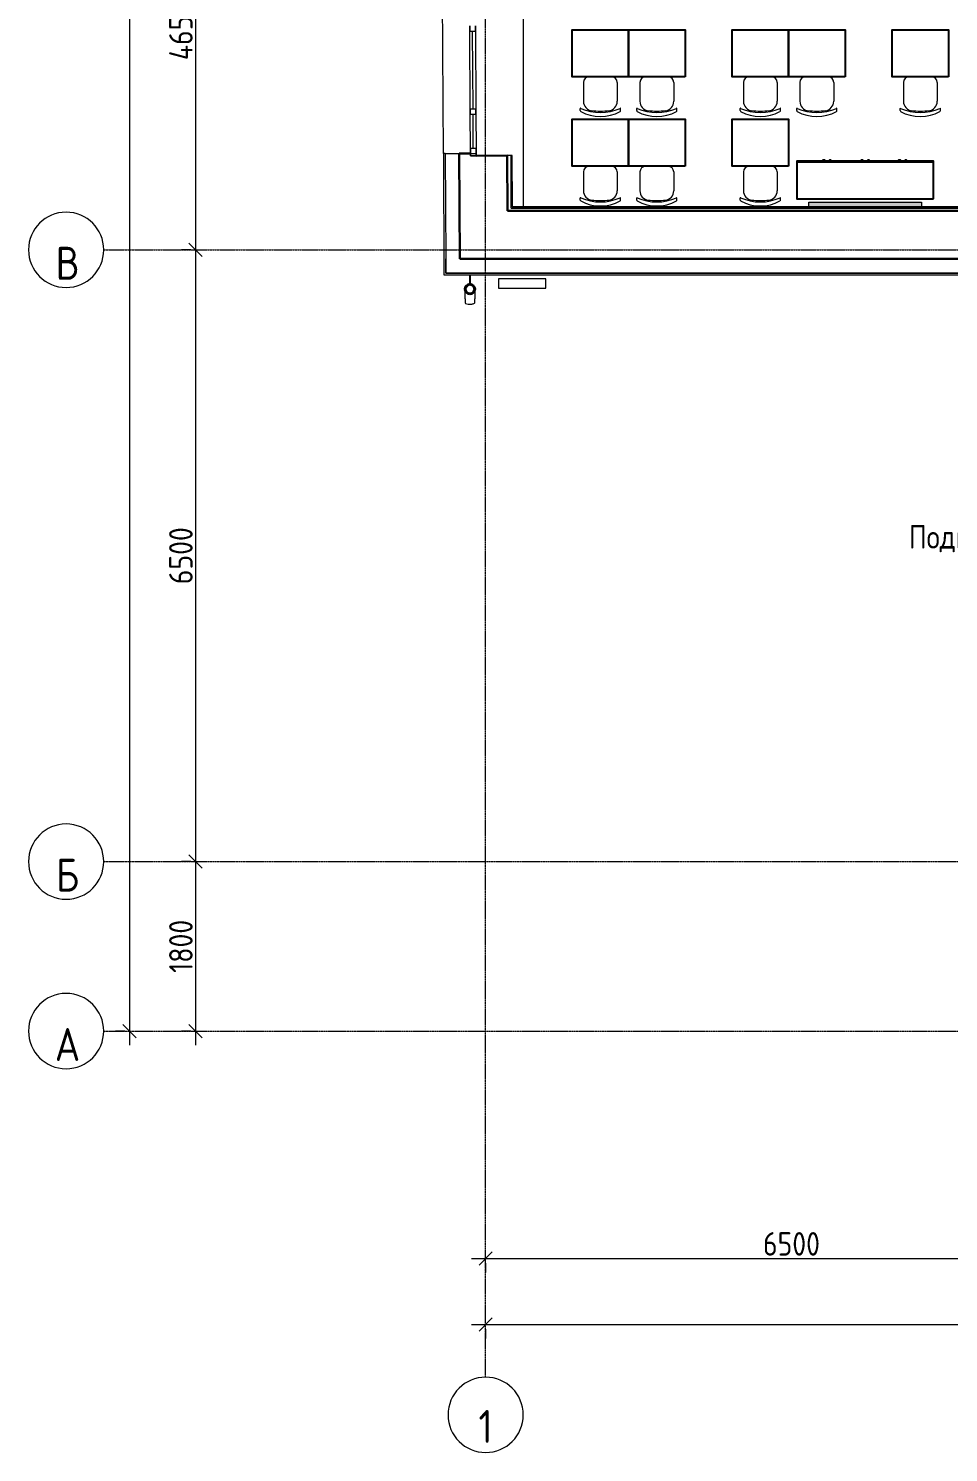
# Model space of a CAD drawing. Header units: millimetres. Extents: x -42533 to 645315, y 3457 to 82611.
# Drawn here: x 269187 to 278965, y 21993 to 37122 of the extents above; entities that cross this region are included whole.
import ezdxf
from ezdxf import colors
from ezdxf.entities.mleader import LeaderData, LeaderLine
from ezdxf.math import Vec2, Vec3

# ---------------------------------------------------------------- set-up
doc = ezdxf.new("R2010")
doc.units = ezdxf.units.MM
doc.linetypes.add('ADSK_Линия сетки', pattern=[25, 20, -2.5, 0, -2.5])
for name, color, linetype, lineweight in [('_ Окна', 7, 'Continuous', 9), ('Обобщенные модели', 7, 'Continuous', 18), ('Окна', 7, 'Continuous', 9), ('Оси', 253, 'Continuous', 9), ('Перекрытие', 7, 'Continuous', 18), ('Размеры', 7, 'Continuous', 9), ('Стены наружные', 7, 'Continuous', 18), ('Стены несущие', 7, 'Continuous', 30), ('Стены отделка', 7, 'Continuous', 30), ('Стены штриховка', 7, 'Continuous', 9), ('ТХ', 5, 'Continuous', 0), ('ТХ_КР ЗАДАНИЕ', 251, 'Continuous', 0), ('ШТРИХОВКА', 252, 'Continuous', 15)]:
    doc.layers.add(name, color=color, linetype=linetype, lineweight=lineweight)
doc.layers.add('ЭОМ_Лотки рабочие', color=5, linetype='Continuous')
doc.styles.add('GOST Common', font='GOST_Common.ttf', dxfattribs={"width": 0.9, "height": 350})
doc.styles.add('GOST Common_1', font='GOST_Common.ttf', dxfattribs={"width": 0.9, "height": 250})
doc.dimstyles.new('ADSK_Основной_2_5_мм', dxfattribs={"dimscale": 304.8, "dimtxt": 251.428749, "dimasz": 0.463911, "dimexe": 0.492126, "dimexo": 0.492126, "dimgap": 0.098425, "dimtad": 1, "dimrnd": 0.01, "dimdsep": 46, "dimtxsty": 'GOST Common_1', "dimblk1": 'OBLIQUE', "dimblk2": 'OBLIQUE', "dimsah": 1, "dimcen": 0.09, "dimdle": 0.492126, "dimazin": 2, "dimtfac": 1, "dimtdec": 4, "dimtix": 1, "dimtmove": 0, "dimatfit": 3, "dimfxl": 1, "dimtvp": 1, "dimtolj": 1, "dimtzin": 0, "dimlwd": 20, "dimlwe": 20, "dimarcsym": 2})

# ---------------------------------------------------------------- blocks, each defined once
blk = doc.blocks.new('_Oblique')
at = {"color": 0, "linetype": 'ByBlock', "lineweight": -2}
blk.add_line((-0.5, -0.5), (0.5, 0.5), dxfattribs=at)
blk = doc.blocks.new('*D1107')
at = {"layer": 'Defpoints', "color": 0, "transparency": 16777216}
for p in [(-5993, -2162), (507, -2162), (507, -2262)]:
    blk.add_point(p, dxfattribs=at)
at = {"layer": 'Размеры', "color": 0, "lineweight": 20, "transparency": 16777216}
for p, q in [((-6143, -2262), (657, -2262)), ((-5993, -2312), (-5993, -2412)), ((507, -2312), (507, -2412))]:
    blk.add_line(p, q, dxfattribs=at)
at = {"layer": 'Размеры', "color": 0, "lineweight": 20, "transparency": 16777216, "xscale": 141.4, "yscale": 141.4, "zscale": 141.4, "rotation": 180}
blk.add_blockref('_Oblique', (-5993, -2262), dxfattribs=at)
at = {"layer": 'Размеры', "color": 0, "lineweight": 20, "transparency": 16777216, "xscale": 141.4, "yscale": 141.4, "zscale": 141.4}
blk.add_blockref('_Oblique', (507, -2262), dxfattribs=at)
at = {"layer": 'Размеры', "color": 0, "lineweight": 20, "transparency": 16777216, "insert": (-2743, -2107), "char_height": 250, "width": 756.84, "attachment_point": 5, "style": 'GOST Common_1'}
blk.add_mtext('\\A1;6500', dxfattribs=at)
blk = doc.blocks.new('*D1118')
at = {"layer": 'Defpoints', "color": 0, "transparency": 16777216}
for p in [(-5993, -2862), (55857, -2862), (55857, -2962)]:
    blk.add_point(p, dxfattribs=at)
at = {"layer": 'Размеры', "color": 0, "lineweight": 20, "transparency": 16777216}
for p, q in [((-6143, -2962), (56007, -2962)), ((-5993, -3012), (-5993, -3112)), ((55857, -3012), (55857, -3112))]:
    blk.add_line(p, q, dxfattribs=at)
at = {"layer": 'Размеры', "color": 0, "lineweight": 20, "transparency": 16777216, "xscale": 141.4, "yscale": 141.4, "zscale": 141.4, "rotation": 180}
blk.add_blockref('_Oblique', (-5993, -2962), dxfattribs=at)
at = {"layer": 'Размеры', "color": 0, "lineweight": 20, "transparency": 16777216, "xscale": 141.4, "yscale": 141.4, "zscale": 141.4}
blk.add_blockref('_Oblique', (55857, -2962), dxfattribs=at)
at = {"layer": 'Размеры', "color": 0, "lineweight": 20, "transparency": 16777216, "insert": (24932, -2807), "char_height": 250, "width": 889.8, "attachment_point": 5, "style": 'GOST Common_1'}
blk.add_mtext('\\A1;61850', dxfattribs=at)
blk = doc.blocks.new('*D1119')
at = {"layer": 'Defpoints', "color": 0, "transparency": 16777216}
for p in [(-9677, 43204), (-9777, 154), (-9677, 154)]:
    blk.add_point(p, dxfattribs=at)
at = {"layer": 'Размеры', "color": 0, "lineweight": 20, "transparency": 16777216}
for p, q in [((-9777, 43354), (-9777, 4)), ((-9827, 43204), (-9927, 43204)), ((-9827, 154), (-9927, 154))]:
    blk.add_line(p, q, dxfattribs=at)
at = {"layer": 'Размеры', "color": 0, "lineweight": 20, "transparency": 16777216, "xscale": 141.4, "yscale": 141.4, "zscale": 141.4}
for p, rotation in [((-9777, 43204), 90), ((-9777, 154), 270)]:
    blk.add_blockref('_Oblique', p, dxfattribs=dict(at, rotation=rotation))
at = {"layer": 'Размеры', "color": 0, "lineweight": 20, "transparency": 16777216, "insert": (-9932, 21679), "char_height": 250, "width": 971.62, "attachment_point": 5, "rotation": 90, "style": 'GOST Common_1'}
blk.add_mtext('\\A1;43050', dxfattribs=at)
blk = doc.blocks.new('*D1123')
at = {"layer": 'Defpoints', "color": 0, "transparency": 16777216}
for p in [(-8977, 13104), (-9077, 8454), (-8977, 8454)]:
    blk.add_point(p, dxfattribs=at)
at = {"layer": 'Размеры', "color": 0, "lineweight": 20, "transparency": 16777216}
for p, q in [((-9077, 13254), (-9077, 8304)), ((-9127, 13104), (-9227, 13104)), ((-9127, 8454), (-9227, 8454))]:
    blk.add_line(p, q, dxfattribs=at)
at = {"layer": 'Размеры', "color": 0, "lineweight": 20, "transparency": 16777216, "xscale": 141.4, "yscale": 141.4, "zscale": 141.4}
for p, rotation in [((-9077, 13104), 90), ((-9077, 8454), 270)]:
    blk.add_blockref('_Oblique', p, dxfattribs=dict(at, rotation=rotation))
at = {"layer": 'Размеры', "color": 0, "lineweight": 20, "transparency": 16777216, "insert": (-9232, 10779), "char_height": 250, "width": 782.41, "attachment_point": 5, "rotation": 90, "style": 'GOST Common_1'}
blk.add_mtext('\\A1;4650', dxfattribs=at)
blk = doc.blocks.new('*D1124')
at = {"layer": 'Defpoints', "color": 0, "transparency": 16777216}
for p in [(-8977, 8454), (-9077, 1954), (-8977, 1954)]:
    blk.add_point(p, dxfattribs=at)
at = {"layer": 'Размеры', "color": 0, "lineweight": 20, "transparency": 16777216}
for p, q in [((-9077, 8604), (-9077, 1804)), ((-9127, 8454), (-9227, 8454)), ((-9127, 1954), (-9227, 1954))]:
    blk.add_line(p, q, dxfattribs=at)
at = {"layer": 'Размеры', "color": 0, "lineweight": 20, "transparency": 16777216, "xscale": 141.4, "yscale": 141.4, "zscale": 141.4}
for p, rotation in [((-9077, 8454), 90), ((-9077, 1954), 270)]:
    blk.add_blockref('_Oblique', p, dxfattribs=dict(at, rotation=rotation))
at = {"layer": 'Размеры', "color": 0, "lineweight": 20, "transparency": 16777216, "insert": (-9232, 5204), "char_height": 250, "width": 756.84, "attachment_point": 5, "rotation": 90, "style": 'GOST Common_1'}
blk.add_mtext('\\A1;6500', dxfattribs=at)
blk = doc.blocks.new('*D1125')
at = {"layer": 'Defpoints', "color": 0, "transparency": 16777216}
for p in [(-8977, 1954), (-9077, 154), (-8977, 154)]:
    blk.add_point(p, dxfattribs=at)
at = {"layer": 'Размеры', "color": 0, "lineweight": 20, "transparency": 16777216}
for p, q in [((-9077, 2104), (-9077, 4)), ((-9127, 1954), (-9227, 1954)), ((-9127, 154), (-9227, 154))]:
    blk.add_line(p, q, dxfattribs=at)
at = {"layer": 'Размеры', "color": 0, "lineweight": 20, "transparency": 16777216, "xscale": 141.4, "yscale": 141.4, "zscale": 141.4}
for p, rotation in [((-9077, 1954), 90), ((-9077, 154), 270)]:
    blk.add_blockref('_Oblique', p, dxfattribs=dict(at, rotation=rotation))
at = {"layer": 'Размеры', "color": 0, "lineweight": 20, "transparency": 16777216, "insert": (-9232, 1054), "char_height": 250, "width": 700.59, "attachment_point": 5, "rotation": 90, "style": 'GOST Common_1'}
blk.add_mtext('\\A1;1800', dxfattribs=at)
blk = doc.blocks.new('Стул ученич штабелир №5-7')
at = {"color": 0, "linetype": 'ByBlock', "lineweight": -2}
for p, q in [((-120, 0), (120, 0)), ((-120, 0), (120, 0)), ((-180, -60), (-180, -260)), ((-180, -60), (-180, -260)), ((180, -60), (180, -260)), ((180, -60), (180, -260)), ((-213, -359), (-213, -337)), ((-213, -359), (-213, -337)), ((214, -359), (214, -337)), ((214, -359), (214, -337))]:
    blk.add_line(p, q, dxfattribs=at)
for centre, radius, start, end in [((-120, -60), 60, 90, 180), ((-120, -60), 60, 90, 180), ((120, -60), 60, 0, 90), ((120, -60), 60, 0, 90), ((-80, -260), 100, 180, 264.2584), ((-80, -260), 100, 180, 264.2584), ((80, -260), 100, 275.7416, 0), ((80, -260), 100, 275.7416, 0), ((-210, -337), 3, 63.8978, 180), ((-210, -337), 3, 63.8978, 180), ((-203, -359), 10, 180, 238.0683), ((-203, -359), 10, 180, 238.0683), ((0, 142), 521, 246.3195, 293.6805), ((0, 142), 521, 246.3195, 293.6805), ((0, 9), 431, 240.9917, 299.0083), ((0, 9), 431, 240.9917, 299.0083), ((0, 436), 800, 263.247, 276.753), ((0, 436), 800, 263.247, 276.753), ((211, -337), 3, 0, 116.1022), ((211, -337), 3, 0, 116.1022), ((204, -359), 10, 301.9317, 0), ((204, -359), 10, 301.9317, 0)]:
    blk.add_arc(centre, radius, start, end, dxfattribs=at)
blk = doc.blocks.new('_Dot')
at = {"color": 0, "linetype": 'ByBlock', "lineweight": -2}
blk.add_line((-0.5, 0), (-1, 0), dxfattribs=at)
at = {"color": 0, "linetype": 'ByBlock', "const_width": 0.5}
blk.add_lwpolyline([(-0.25, 0, 1), (0.25, 0, 1)], format="xyb", close=True, dxfattribs=at)
blk = doc.blocks.new('ТХ 3 этаж')
at = {"lineweight": 0}
h = blk.add_hatch(color=8, dxfattribs=at)
h.dxf.hatch_style = 1
h.paths.add_polyline_path([(4451, 8791), (4451, 8841), (5651, 8841), (5651, 8791)])
at = {"color": 8, "linetype": 'Continuous'}
blk.add_line((5776, 9266), (4326, 9266), dxfattribs=at)
at = {"color": 8}
for points in [[(2537, 10173), (1937, 10173), (1937, 10673), (2537, 10673)], [(3137, 10173), (2537, 10173), (2537, 10673), (3137, 10673)], [(4237, 10173), (3637, 10173), (3637, 10673), (4237, 10673)], [(4837, 10173), (4237, 10173), (4237, 10673), (4837, 10673)], [(5937, 10173), (5337, 10173), (5337, 10673), (5937, 10673)], [(2537, 9223), (1937, 9223), (1937, 9723), (2537, 9723)], [(3137, 9223), (2537, 9223), (2537, 9723), (3137, 9723)], [(4237, 9223), (3637, 9223), (3637, 9723), (4237, 9723)]]:
    blk.add_lwpolyline(points, close=True, dxfattribs=at)
at = {"color": 8, "linetype": 'Continuous'}
for points in [[(5776, 8878), (5776, 9278), (4326, 9278), (4326, 8878)], [(4603, 9278), (4621, 9278), (4621, 9288), (4603, 9288)], [(4671, 9278), (4688, 9278), (4688, 9288), (4671, 9288)], [(5010, 9278), (5028, 9278), (5028, 9288), (5010, 9288)], [(5078, 9278), (5095, 9278), (5095, 9288), (5078, 9288)], [(5407, 9278), (5425, 9278), (5425, 9288), (5407, 9288)], [(5475, 9278), (5492, 9278), (5492, 9288), (5475, 9288)]]:
    blk.add_lwpolyline(points, close=True, dxfattribs=at)
at = {"color": 8, "lineweight": 0}
blk.add_lwpolyline([(4451, 8791), (4451, 8841), (5651, 8841), (5651, 8791), (4451, 8791)], dxfattribs=at)
at = {"layer": 'ТХ', "color": 8, "lineweight": 0}
for p in [(2237, 10173), (2837, 10173), (3937, 10173), (4537, 10173), (5637, 10173), (2237, 9223), (2837, 9223), (3937, 9223)]:
    blk.add_blockref('Стул ученич штабелир №5-7', p, dxfattribs=at)
at = {"layer": 'ТХ_КР ЗАДАНИЕ', "color": 8, "lineweight": 0}
ml = blk.add_multileader_mtext('Standard', dxfattribs=at)
ml.set_content('Подиум', color=8, style='GOST Common_1')
ml.set_leader_properties()
ml.set_arrow_properties(name='DOT')
ml.build(insert=Vec2(0, 0))
ml.multileader.update_dxf_attribs({"dogleg_length": 100, "arrow_head_size": 100})
ctx = ml.context
ctx.base_point, ctx.char_height, ctx.arrow_head_size, ctx.landing_gap_size, ctx.plane_origin = Vec3(5573, 5249), 250, 100, 0.09, Vec3(16059, 5234)
ctx.text_align_type = 2
notes = []
notes.append((ctx, [(0, (1, 1, 0), (6618, 5249), (-1, 0), 100, [(3, [(8417, 4093)], 0, [])])]))
ctx.mtext.insert, ctx.mtext.alignment, ctx.mtext.flow_direction = Vec3(6518, 5411), 3, 5
for ctx, leaders in notes:
    for number, flags, end, landing, length, lines in leaders:
        leader = LeaderData()
        leader.index, (leader.has_last_leader_line, leader.has_dogleg_vector, leader.attachment_direction) = number, flags
        leader.last_leader_point, leader.dogleg_vector, leader.dogleg_length = Vec3(end), Vec3(landing), length
        for number, points, colour, breaks in lines:
            line = LeaderLine()
            line.index, line.vertices, line.color, line.breaks = number, Vec3.list(points), colors.encode_raw_color(colour), breaks
            leader.lines.append(line)
        ctx.leaders.append(leader)
blk = doc.blocks.new('План 3 этажа')
at = {"layer": '_ Окна', "color": 8, "lineweight": 18}
for p, q in [((-6161.712, 10772.858), (-6162.078, 10832.857)), ((-6101.714, 10773.224), (-6161.712, 10772.858)), ((-6102.079, 10833.222), (-6101.714, 10773.224)), ((-6156.718, 9952.873), (-6096.72, 9953.239)), ((-6156.353, 9892.874), (-6156.718, 9952.873)), ((-6096.354, 9893.24), (-6156.353, 9892.874)), ((-6096.72, 9953.239), (-6096.354, 9893.24)), ((-6154.16, 9532.881), (-6094.162, 9533.247)), ((-6153.673, 9452.883), (-6154.16, 9532.881)), ((-6094.162, 9533.247), (-6093.674, 9453.248)), ((-6093.674, 9453.248), (-6153.673, 9452.883))]:
    blk.add_line(p, q, dxfattribs=at)
at = {"layer": '_ Окна', "color": 8}
for p, q in [((-6126.719, 9953.056), (-6131.713, 10773.041)), ((-6124.161, 9533.064), (-6126.354, 9893.057)), ((-6093.796, 9473.248), (-6153.795, 9472.882))]:
    blk.add_line(p, q, dxfattribs=at)
at = {"layer": 'Обобщенные модели', "color": 8}
for p, q in [((-6164.454, 8187.492), (-6164.454, 8088.351)), ((-6154.454, 8088.351), (-6154.454, 8187.492)), ((-6209.454, 7933.844), (-6209.454, 7891.34)), ((-6109.454, 7891.34), (-6109.454, 7933.844))]:
    blk.add_line(p, q, dxfattribs=at)
at = {"layer": 'Обобщенные модели', "color": 8, "flags": 128}
for points in [[(-6209.454, 7933.844), (-6209.454, 7939.512), (-6209.454, 7945.097), (-6209.454, 7950.589), (-6209.454, 7955.98), (-6209.454, 7961.262), (-6209.454, 7966.426), (-6209.454, 7971.464), (-6209.454, 7976.367), (-6209.454, 7981.128), (-6209.454, 7985.739), (-6209.454, 7990.193), (-6209.454, 7994.483), (-6209.454, 7998.602), (-6209.454, 8002.542), (-6209.454, 8006.299), (-6209.454, 8009.866), (-6209.454, 8013.237), (-6209.454, 8016.407), (-6209.454, 8019.37), (-6209.454, 8022.123), (-6209.454, 8024.475)], [(-6109.454, 8024.475), (-6109.454, 8023.205), (-6109.454, 8020.541), (-6109.454, 8017.665), (-6109.454, 8014.58), (-6109.454, 8011.292), (-6109.454, 8007.806), (-6109.454, 8004.128), (-6109.454, 8000.263), (-6109.454, 7996.217), (-6109.454, 7991.998), (-6109.454, 7987.611), (-6109.454, 7983.064), (-6109.454, 7978.365), (-6109.454, 7973.52), (-6109.454, 7968.537), (-6109.454, 7963.425), (-6109.454, 7958.191), (-6109.454, 7952.844), (-6109.454, 7947.393), (-6109.454, 7941.845), (-6109.454, 7936.211), (-6109.454, 7933.844)]]:
    blk.add_lwpolyline(points, dxfattribs=at)
at = {"layer": 'Обобщенные модели', "color": 8}
for start, end in [(90, 270), (270, 90)]:
    blk.add_arc((-6159.454, 8037.492), 52, start, end, dxfattribs=at)
at = {"layer": 'Обобщенные модели', "color": 8, "lineweight": 40}
for start, end in [(90, 270), (270, 90)]:
    blk.add_arc((-6159.454, 8037.492), 50, start, end, dxfattribs=at)
at = {"layer": 'Обобщенные модели', "color": 8}
for start_param, end_param in [(3.141592654, 4.71238898), (4.71238898, 6.283185307)]:
    blk.add_ellipse((-6159.454, 7891.34), major_axis=(50, 0), ratio=0.309016994, start_param=start_param, end_param=end_param, dxfattribs=at)
at = {"layer": 'Окна', "color": 8}
for p, q in [((-6162.078, 10832.857), (-6161.712, 10772.858)), ((-6156.718, 9952.873), (-6161.712, 10772.858)), ((-6101.714, 10773.224), (-6102.079, 10833.222)), ((-6101.714, 10773.224), (-6096.72, 9953.239)), ((-6156.718, 9952.873), (-6156.353, 9892.874)), ((-6154.16, 9532.881), (-6156.353, 9892.874)), ((-6096.354, 9893.24), (-6096.72, 9953.239)), ((-6096.354, 9893.24), (-6094.162, 9533.247)), ((-6154.16, 9532.881), (-6153.673, 9452.883)), ((-6093.674, 9453.248), (-6094.162, 9533.247)), ((-6153.673, 9452.883), (-6093.674, 9453.248))]:
    blk.add_line(p, q, dxfattribs=at)
at = {"layer": 'Оси', "color": 8, "linetype": 'ADSK_Линия сетки'}
for p, q in [((-5993.092, -3523.688), (-5993.092, 44268.966)), ((-10051.774, 8453.902), (56512.196, 8453.902)), ((-10051.774, 1953.902), (51155.436, 1953.902)), ((-10051.774, 153.902), (51155.436, 153.902))]:
    blk.add_line(p, q, dxfattribs=at)
at = {"layer": 'Оси', "color": 8, "lineweight": 20}
for centre, start, end in [((-10451.774, 8453.902), 90, 270), ((-10451.774, 8453.902), 270, 90), ((-10451.774, 1953.902), 90, 270), ((-10451.774, 1953.902), 270, 90), ((-10451.774, 153.902), 90, 270), ((-10451.774, 153.902), 270, 90), ((-5993.092, -3923.688), 360, 180), ((-5993.092, -3923.688), 180, 360)]:
    blk.add_arc(centre, 400, start, end, dxfattribs=at)
at = {"layer": 'Перекрытие', "color": 8}
for p, q in [((-5590.44, 8909.492), (-5590.44, 11264.695)), ((-6093.719, 9460.544), (-5725.575, 9460.544)), ((-5725.575, 9460.544), (-5725.575, 9455.49))]:
    blk.add_line(p, q, dxfattribs=at)
at = {"layer": 'Стены наружные', "color": 8}
blk.add_line((-6442.597, 9478.4), (-6451.649, 11242.111), dxfattribs=at)
at = {"layer": 'Стены несущие', "color": 8}
for p, q in [((-6153.826, 9477.882), (-6273.823, 9477.151)), ((-6267.004, 8357.492), (-6273.823, 9477.151)), ((-5763.68, 9455.258), (-6093.674, 9453.248)), ((-5763.68, 9455.258), (-5760.101, 8867.492)), ((637.837, 8867.492), (-5760.101, 8867.492)), ((-6267.004, 8357.492), (130.257, 8357.492))]:
    blk.add_line(p, q, dxfattribs=at)
at = {"layer": 'Стены отделка', "color": 8, "lineweight": 9}
for p, q in [((-6422.597, 9478.503), (-6442.597, 9478.4)), ((-6442.597, 9478.4), (-6435.972, 8187.492)), ((-6423.821, 9476.238), (-6273.823, 9477.151)), ((-6422.586, 9476.245), (-6422.597, 9478.503)), ((-5711.681, 9455.575), (-5763.68, 9455.258)), ((-5708.356, 8909.492), (-5711.681, 9455.575)), ((-5760.283, 8897.492), (-5759.453, 8897.492)), ((-5759.453, 8897.492), (-5759.453, 8867.492)), ((-5720.283, 8897.492), (-872.657, 8897.492)), ((-878.657, 8909.492), (-5708.356, 8909.492)), ((-6417.007, 8357.492), (-6416.093, 8207.492)), ((-6416.074, 8207.492), (-6416.844, 8357.492)), ((-19.745, 8357.492), (-6267.004, 8357.492)), ((-6435.972, 8187.492), (-38.936, 8187.492)), ((-6416.093, 8207.492), (-19.031, 8207.492)), ((-39.032, 8207.492), (-6416.074, 8207.492)), ((-5355.258, 8144.793), (-5855.258, 8144.793)), ((-5855.258, 8144.793), (-5855.258, 8044.793)), ((-5855.258, 8044.793), (-5355.258, 8044.793)), ((-5355.258, 8044.793), (-5355.258, 8144.793))]:
    blk.add_line(p, q, dxfattribs=at)
at = {"layer": 'Стены штриховка', "color": 8}
for p, q in [((-6423.821, 9476.238), (-6417.007, 8357.492)), ((-5720.283, 8897.492), (-5723.681, 9455.501)), ((-5710.343, 8907.492), (-5713.681, 9455.562)), ((-876.657, 8907.492), (-5710.343, 8907.492))]:
    blk.add_line(p, q, dxfattribs=at)
at = {"layer": 'ЭОМ_Лотки рабочие'}
blk.add_blockref('ТХ 3 этаж', (-7010.895, 118.542), dxfattribs=at)
at = {"layer": 'Оси', "color": 8, "char_height": 350, "attachment_point": 5, "line_spacing_factor": 1.022766, "style": 'GOST Common'}
for s, insert, width in [('\\pxqc,t0.25714,0.51429,0.77143,1.02857,1.28571,1.54286,1.8,2.05714,2.31429,2.57143,2.82857,3.08571,3.34286,3.6,3.85714,4.11429,4.37143,4.62857,4.88571,5.14286,5.4,5.65714,5.91429,6.17143,6.42857,6.68571,6.94286,7.2,7.45714,7.71429,7.97143,8.22857;{В}', (-10436.847, 8311.051), 261.9), ('\\pxqc,t0.25714,0.51429,0.77143,1.02857,1.28571,1.54286,1.8,2.05714,2.31429,2.57143,2.82857,3.08571,3.34286,3.6,3.85714,4.11429,4.37143,4.62857,4.88571,5.14286,5.4,5.65714,5.91429,6.17143,6.42857,6.68571,6.94286,7.2,7.45714,7.71429,7.97143,8.22857;{Б}', (-10436.847, 1811.051), 261.9), ('\\pxqc,t0.25714,0.51429,0.77143,1.02857,1.28571,1.54286,1.8,2.05714,2.31429,2.57143,2.82857,3.08571,3.34286,3.6,3.85714,4.11429,4.37143,4.62857,4.88571,5.14286,5.4,5.65714,5.91429,6.17143,6.42857,6.68571,6.94286,7.2,7.45714,7.71429,7.97143,8.22857;{А}', (-10436.847, 11.051), 291.6), ('\\pxqc,t0.25714,0.51429,0.77143,1.02857,1.28571,1.54286,1.8,2.05714,2.31429,2.57143,2.82857,3.08571,3.34286,3.6,3.85714,4.11429,4.37143,4.62857,4.88571,5.14286,5.4,5.65714,5.91429,6.17143,6.42857,6.68571,6.94286,7.2,7.45714,7.71429,7.97143,8.22857;{1}', (-5993.923, -4046.592), 161.1)]:
    blk.add_mtext(s, dxfattribs=dict(at, insert=insert, width=width))
at = {"layer": 'Размеры', "color": 8, "lineweight": 20}
for base, p1, p2, override, picture, middle in [((-9776.621, 153.902), (-9676.636, 43203.902), (-9676.636, 153.902), {"dimpost": '<>', "dimfxl": 43050}, '*D1119', (-9931.621, 21678.902)), ((-9076.621, 8453.902), (-8976.636, 13103.902), (-8976.636, 8453.902), {"dimpost": '<>', "dimfxl": 4650}, '*D1123', (-9231.621, 10778.902)), ((-9076.621, 1953.902), (-8976.636, 8453.902), (-8976.636, 1953.902), {"dimpost": '<>', "dimfxl": 6500}, '*D1124', (-9231.621, 5203.902)), ((-9076.621, 153.902), (-8976.636, 1953.902), (-8976.636, 153.902), {"dimpost": '<>', "dimfxl": 1800}, '*D1125', (-9231.621, 1053.902))]:
    dim = blk.add_linear_dim(base=base, p1=p1, p2=p2, angle=90, dimstyle='ADSK_Основной_2_5_мм', override=override, dxfattribs=at)
    dim.commit()
    dim.dimension.update_dxf_attribs({"geometry": picture, "text_midpoint": middle})
for base, p1, p2, override, picture, middle in [((506.908, -2261.837), (-5993.092, -2161.853), (506.908, -2161.853), {"dimpost": '<>', "dimfxl": 6500}, '*D1107', (-2743.092, -2106.837)), ((55856.908, -2961.837), (-5993.092, -2861.853), (55856.908, -2861.853), {"dimpost": '<>', "dimfxl": 61850}, '*D1118', (24931.908, -2806.837))]:
    dim = blk.add_linear_dim(base=base, p1=p1, p2=p2, dimstyle='ADSK_Основной_2_5_мм', override=override, dxfattribs=at)
    dim.commit()
    dim.dimension.update_dxf_attribs({"geometry": picture, "text_midpoint": middle})

msp = doc.modelspace()

# ---------------------------------------------------------------- block references
at = {"layer": 'ШТРИХОВКА'}
msp.add_blockref('План 3 этажа', (280039.2, 26316.4), dxfattribs=at)

doc.saveas('drawing.dxf')
